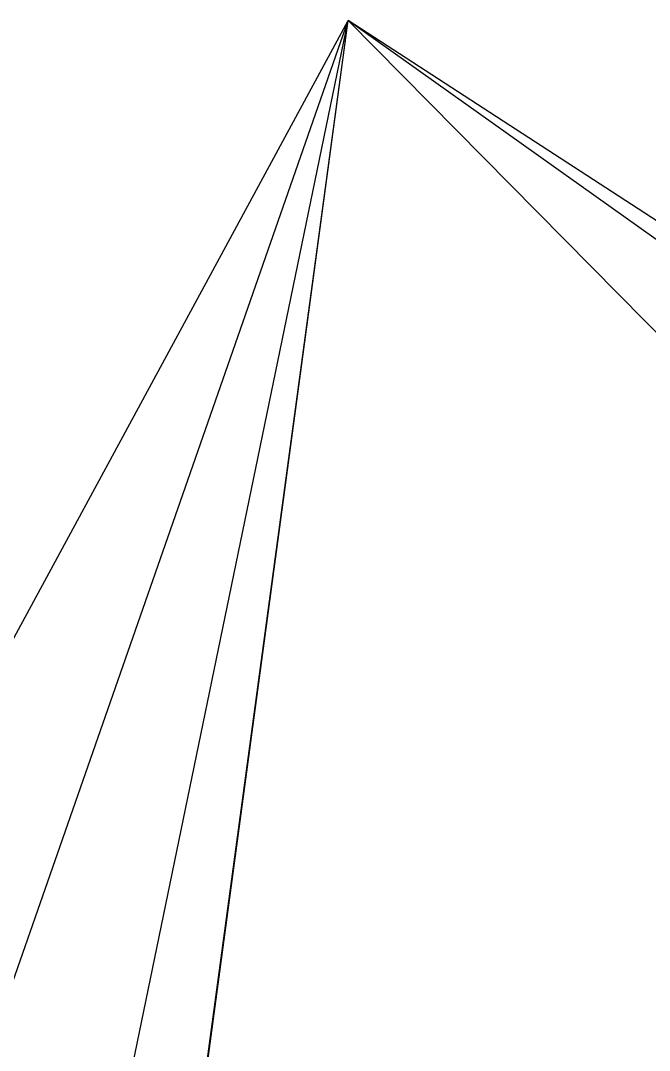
# Model space of a CAD drawing. Header units: millimetres. Extents: x 497834 to 621495, y 3353175 to 3430424.
# Drawn here: x 541848 to 563753, y 3394547 to 3430424 of the extents above; entities that cross this region are included whole.
import ezdxf

# ---------------------------------------------------------------- set-up
doc = ezdxf.new("R2010")
doc.units = ezdxf.units.MM
doc.layers.add('连接线', color=3, linetype='Continuous')

msp = doc.modelspace()

# ---------------------------------------------------------------- linework, layer by layer
at = {"layer": '连接线', "color": 3}
for points in [[(520552, 3370019, 0), (553263, 3430424, 0)], [(533282, 3373205, 0), (553263, 3430424, 0)], [(541854, 3375137, 0), (553263, 3430424, 0)], [(545844, 3375663, 0), (553263, 3430424, 0)], [(545878, 3375674, 0), (553263, 3430424, 0)], [(606063, 3396133, 0), (553263, 3430424, 0)], [(603011, 3395059, 0), (553263, 3430424, 0)], [(585275, 3398014, 0), (553263, 3430424, 0)]]:
    msp.add_polyline3d(points, dxfattribs=at)

doc.saveas('drawing.dxf')
